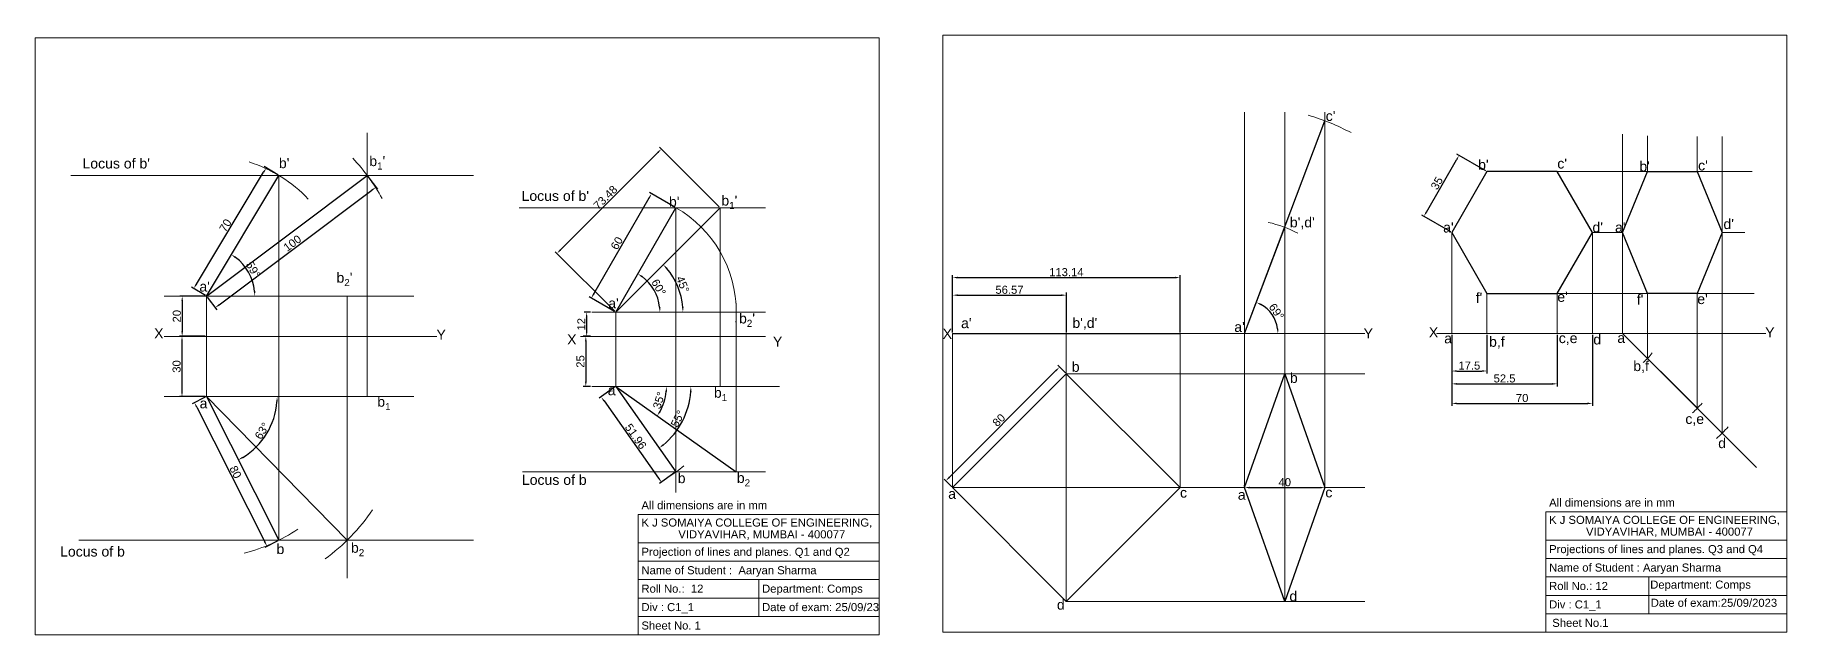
# Model space of a CAD drawing. Header units: millimetres. Extents: x 905 to 1777, y 1162 to 1460.
import ezdxf

# ---------------------------------------------------------------- set-up
doc = ezdxf.new("R2010")
doc.units = ezdxf.units.MM
doc.styles.get("Standard").update_dxf_attribs({"font": 'arial.ttf'})
doc.dimstyles.new('ISO-25', dxfattribs={"dimtxt": 4, "dimasz": 2.5, "dimexe": 1.25, "dimexo": 0.625, "dimtad": 1, "dimtoh": 1, "dimdsep": 46, "dimtxsty": 'Standard', "dimcen": 2.5, "dimclrt": 256, "dimadec": 0, "dimazin": 0, "dimtfac": 1, "dimtmove": 0, "dimatfit": 3, "dimfxl": 1, "dimlwd": -1, "dimlwe": -1, "dimarcsym": 0})

# ---------------------------------------------------------------- blocks, each defined once
blk = doc.blocks.new('*D1')
at = {"color": 0, "transparency": 16777216}
for p, q in [((990.13, 1330.16), (977.45, 1330.16)), ((978.7, 1327.66), (978.7, 1312.66)), ((990.13, 1310.16), (977.45, 1310.16))]:
    blk.add_line(p, q, dxfattribs=at)
for points in [[(978.28, 1327.66), (979.11, 1327.66), (978.7, 1330.16)], [(978.28, 1312.66), (979.11, 1312.66), (978.7, 1310.16)]]:
    blk.add_solid(points, dxfattribs=at)
at = {"layer": 'Defpoints', "color": 0, "transparency": 16777216}
for p in [(990.75, 1330.16), (978.7, 1310.16), (990.75, 1310.16)]:
    blk.add_point(p, dxfattribs=at)
at = {"lineweight": 9, "transparency": 16777216, "insert": (976.03, 1320.16), "char_height": 4, "attachment_point": 5, "rotation": 90}
blk.add_mtext('20', dxfattribs=at)
blk = doc.blocks.new('*D2')
at = {"color": 0, "transparency": 16777216}
for p, q in [((990.13, 1310.16), (977.35, 1310.16)), ((978.6, 1307.66), (978.6, 1282.66)), ((990.13, 1280.16), (977.35, 1280.16))]:
    blk.add_line(p, q, dxfattribs=at)
for points in [[(978.18, 1307.66), (979.02, 1307.66), (978.6, 1310.16)], [(978.18, 1282.66), (979.02, 1282.66), (978.6, 1280.16)]]:
    blk.add_solid(points, dxfattribs=at)
at = {"layer": 'Defpoints', "color": 0, "transparency": 16777216}
for p in [(990.75, 1310.16), (978.6, 1280.16), (990.75, 1280.16)]:
    blk.add_point(p, dxfattribs=at)
at = {"lineweight": 9, "transparency": 16777216, "insert": (975.93, 1295.16), "char_height": 4, "attachment_point": 5, "rotation": 90}
blk.add_mtext('30', dxfattribs=at)
blk = doc.blocks.new('*D3')
at = {"color": 0, "transparency": 16777216}
for p, q in [((990.19, 1279.88), (983.7, 1276.6)), ((985.95, 1274.93), (1019.75, 1207.98)), ((1026.25, 1208.46), (1019.76, 1205.18))]:
    blk.add_line(p, q, dxfattribs=at)
for points in [[(986.32, 1275.12), (985.57, 1274.74), (984.82, 1277.16)], [(1020.12, 1208.17), (1019.38, 1207.79), (1020.87, 1205.75)]]:
    blk.add_solid(points, dxfattribs=at)
at = {"layer": 'Defpoints', "color": 0, "transparency": 16777216}
for p in [(990.75, 1280.16), (1020.87, 1205.75), (1026.81, 1208.74)]:
    blk.add_point(p, dxfattribs=at)
at = {"lineweight": 9, "transparency": 16777216, "insert": (1005.23, 1242.66), "char_height": 4, "attachment_point": 5, "rotation": 296.78821}
blk.add_mtext('80', dxfattribs=at)
blk = doc.blocks.new('*D4')
at = {"color": 0, "transparency": 16777216}
for p, q in [((1026.27, 1390.48), (1019.44, 1394.59)), ((985.74, 1336.08), (1019.22, 1391.8)), ((990.22, 1330.48), (983.38, 1334.59))]:
    blk.add_line(p, q, dxfattribs=at)
for points in [[(1018.87, 1392.01), (1019.58, 1391.58), (1020.51, 1393.94)], [(985.39, 1336.3), (986.1, 1335.87), (984.46, 1333.94)]]:
    blk.add_solid(points, dxfattribs=at)
at = {"layer": 'Defpoints', "color": 0, "transparency": 16777216}
for p in [(1020.51, 1393.94), (1026.81, 1390.16), (990.75, 1330.16)]:
    blk.add_point(p, dxfattribs=at)
at = {"lineweight": 9, "transparency": 16777216, "insert": (1000.2, 1365.32), "char_height": 4, "attachment_point": 5, "rotation": 58.99728}
blk.add_mtext('70', dxfattribs=at)
blk = doc.blocks.new('*D5')
at = {"color": 0, "transparency": 16777216}
for p, q in [((1071.13, 1389.66), (1075.86, 1383.35)), ((997.11, 1325.85), (1073.11, 1382.85)), ((991.13, 1329.66), (995.86, 1323.35))]:
    blk.add_line(p, q, dxfattribs=at)
for points in [[(1072.86, 1383.18), (1073.36, 1382.52), (1075.11, 1384.35)], [(996.86, 1326.18), (997.36, 1325.52), (995.11, 1324.35)]]:
    blk.add_solid(points, dxfattribs=at)
at = {"layer": 'Defpoints', "color": 0, "transparency": 16777216}
for p in [(1070.75, 1390.16), (1075.11, 1384.35), (990.75, 1330.16)]:
    blk.add_point(p, dxfattribs=at)
at = {"lineweight": 9, "transparency": 16777216, "insert": (1033.51, 1356.48), "char_height": 4, "attachment_point": 5, "rotation": 36.8699}
blk.add_mtext('100', dxfattribs=at)
blk = doc.blocks.new('*D6')
at = {"color": 0, "transparency": 16777216}
blk.add_arc((1194.35, 1322.16), 22.02, 6.50709, 53.49291, dxfattribs=at)
for points in [[(1207.22, 1339.51), (1207.68, 1340.21), (1205.36, 1341.23)], [(1216.65, 1324.68), (1215.82, 1324.63), (1216.37, 1322.16)]]:
    blk.add_solid(points, dxfattribs=at)
at = {"layer": 'Defpoints', "color": 0, "transparency": 16777216}
for p in [(1224.35, 1374.12), (1215.05, 1329.69), (1145.06, 1322.16), (1194.35, 1322.16), (1268.96, 1322.16)]:
    blk.add_point(p, dxfattribs=at)
at = {"lineweight": 9, "transparency": 16777216, "insert": (1215.73, 1334.5), "char_height": 4, "attachment_point": 5, "rotation": 300}
blk.add_mtext('60°', dxfattribs=at)
blk = doc.blocks.new('*D7')
at = {"color": 0, "transparency": 16777216}
blk.add_arc((1194.35, 1322.16), 33.46, 4.28249, 40.71751, dxfattribs=at)
for points in [[(1219.4, 1343.7), (1220.01, 1344.26), (1218.01, 1345.81)], [(1228.13, 1324.67), (1227.3, 1324.64), (1227.8, 1322.16)]]:
    blk.add_solid(points, dxfattribs=at)
at = {"layer": 'Defpoints', "color": 0, "transparency": 16777216}
for p in [(1246.31, 1374.12), (1226.66, 1330.82), (1145.06, 1322.16), (1194.35, 1322.16), (1268.96, 1322.16)]:
    blk.add_point(p, dxfattribs=at)
at = {"lineweight": 9, "transparency": 16777216, "insert": (1227.71, 1335.98), "char_height": 4, "attachment_point": 5, "rotation": 292.5}
blk.add_mtext('45°', dxfattribs=at)
blk = doc.blocks.new('*D8')
at = {"color": 0, "transparency": 16777216}
for p, q in [((1245.87, 1374.56), (1216.21, 1404.22)), ((1166.9, 1353.14), (1215.33, 1401.57)), ((1193.91, 1322.6), (1164.25, 1352.26))]:
    blk.add_line(p, q, dxfattribs=at)
for points in [[(1215.03, 1401.86), (1215.62, 1401.27), (1217.09, 1403.34)], [(1166.61, 1353.44), (1167.2, 1352.85), (1165.13, 1351.37)]]:
    blk.add_solid(points, dxfattribs=at)
at = {"layer": 'Defpoints', "color": 0, "transparency": 16777216}
for p in [(1217.09, 1403.34), (1246.31, 1374.12), (1194.35, 1322.16)]:
    blk.add_point(p, dxfattribs=at)
at = {"lineweight": 9, "transparency": 16777216, "insert": (1189.23, 1379.24), "char_height": 4, "attachment_point": 5, "rotation": 45}
blk.add_mtext('73.48', dxfattribs=at)
blk = doc.blocks.new('*D9')
at = {"color": 0, "transparency": 16777216}
blk.add_arc((1194.35, 1285.16), 25.27, 330.40589, 354.32972, dxfattribs=at)
for points in [[(1219.08, 1282.68), (1219.91, 1282.64), (1219.62, 1285.16)], [(1216.68, 1272.45), (1215.97, 1272.9), (1214.98, 1270.57)]]:
    blk.add_solid(points, dxfattribs=at)
at = {"layer": 'Defpoints', "color": 0, "transparency": 16777216}
for p in [(1147.16, 1285.16), (1194.35, 1285.16), (1275.88, 1285.16), (1217.52, 1275.08), (1254.35, 1242.73)]:
    blk.add_point(p, dxfattribs=at)
at = {"lineweight": 9, "transparency": 16777216, "insert": (1215.89, 1278.31), "char_height": 4, "attachment_point": 5, "rotation": 72.36781}
blk.add_mtext('35°', dxfattribs=at)
blk = doc.blocks.new('*D10')
at = {"color": 0, "transparency": 16777216}
blk.add_arc((1194.35, 1285.16), 37.42, 309.09336, 356.17103, dxfattribs=at)
for points in [[(1231.27, 1282.67), (1232.1, 1282.64), (1231.77, 1285.16)], [(1218.2, 1255.79), (1217.69, 1256.45), (1215.95, 1254.61)]]:
    blk.add_solid(points, dxfattribs=at)
at = {"layer": 'Defpoints', "color": 0, "transparency": 16777216}
for p in [(1147.16, 1285.16), (1194.35, 1285.16), (1275.88, 1285.16), (1224.43, 1262.91), (1224.35, 1242.73)]:
    blk.add_point(p, dxfattribs=at)
at = {"lineweight": 9, "transparency": 16777216, "insert": (1225.22, 1269.18), "char_height": 4, "attachment_point": 5, "rotation": 62.63219}
blk.add_mtext('55°', dxfattribs=at)
blk = doc.blocks.new('*D13')
at = {"color": 0, "transparency": 16777216}
for p, q in [((1183.47, 1331.33), (1210.97, 1378.96)), ((1223.81, 1374.43), (1211.14, 1381.75)), ((1193.81, 1322.47), (1181.14, 1329.79))]:
    blk.add_line(p, q, dxfattribs=at)
for points in [[(1210.61, 1379.17), (1211.33, 1378.75), (1212.22, 1381.12)], [(1183.11, 1331.53), (1183.83, 1331.12), (1182.22, 1329.16)]]:
    blk.add_solid(points, dxfattribs=at)
at = {"layer": 'Defpoints', "color": 0, "transparency": 16777216}
for p in [(1212.22, 1381.12), (1224.35, 1374.12), (1194.35, 1322.16)]:
    blk.add_point(p, dxfattribs=at)
at = {"lineweight": 9, "transparency": 16777216, "insert": (1194.91, 1356.48), "char_height": 4, "attachment_point": 5, "rotation": 60}
blk.add_mtext('60', dxfattribs=at)
blk = doc.blocks.new('*D14')
at = {"color": 0, "transparency": 16777216}
for p, q in [((1193.84, 1284.8), (1186.12, 1279.34)), ((1188.58, 1278.02), (1215.69, 1239.67)), ((1223.84, 1242.37), (1216.12, 1236.91))]:
    blk.add_line(p, q, dxfattribs=at)
for points in [[(1188.92, 1278.26), (1188.24, 1277.78), (1187.14, 1280.06)], [(1216.03, 1239.91), (1215.35, 1239.43), (1217.14, 1237.63)]]:
    blk.add_solid(points, dxfattribs=at)
at = {"layer": 'Defpoints', "color": 0, "transparency": 16777216}
for p in [(1194.35, 1285.16), (1217.14, 1237.63), (1224.35, 1242.73)]:
    blk.add_point(p, dxfattribs=at)
at = {"lineweight": 9, "transparency": 16777216, "insert": (1204.31, 1260.38), "char_height": 4, "attachment_point": 5, "rotation": 305.26439}
blk.add_mtext('51.96', dxfattribs=at)
blk = doc.blocks.new('*D16')
at = {"color": 0, "transparency": 16777216}
blk.add_arc((990.75, 1280.16), 35.19, 300.85957, 355.92864, dxfattribs=at)
for points in [[(1025.44, 1277.67), (1026.27, 1277.64), (1025.94, 1280.16)], [(1009, 1249.58), (1008.6, 1250.31), (1006.61, 1248.74)]]:
    blk.add_solid(points, dxfattribs=at)
at = {"layer": 'Defpoints', "color": 0, "transparency": 16777216}
for p in [(990.75, 1280.16), (990.75, 1280.16), (1070.75, 1280.16), (1016.85, 1256.55), (1026.81, 1208.74)]:
    blk.add_point(p, dxfattribs=at)
at = {"lineweight": 9, "transparency": 16777216, "insert": (1018.45, 1263.11), "char_height": 4, "attachment_point": 5, "rotation": 58.39411}
blk.add_mtext('63°', dxfattribs=at)
blk = doc.blocks.new('*D17')
at = {"color": 0, "transparency": 16777216}
blk.add_arc((1507.19, 1311.49), 16.64, 8.61537, 60.68038, dxfattribs=at)
for points in [[(1515.16, 1325.62), (1515.51, 1326.37), (1513.07, 1327.05)], [(1524.06, 1314.01), (1523.23, 1313.95), (1523.83, 1311.49)]]:
    blk.add_solid(points, dxfattribs=at)
at = {"layer": 'Defpoints', "color": 0, "transparency": 16777216}
for p in [(1547.19, 1417.32), (1522.5, 1318.02), (1361.97, 1311.49), (1507.19, 1311.49), (1567.03, 1311.49)]:
    blk.add_point(p, dxfattribs=at)
at = {"lineweight": 9, "transparency": 16777216, "insert": (1523.07, 1322.46), "char_height": 4, "attachment_point": 5, "rotation": 304.64787}
blk.add_mtext('69°', dxfattribs=at)
blk = doc.blocks.new('*D18')
at = {"color": 0, "transparency": 16777216}
for p, q in [((1361.97, 1312.11), (1361.97, 1340.63)), ((1364.47, 1339.38), (1472.6, 1339.38)), ((1475.1, 1312.11), (1475.1, 1340.63))]:
    blk.add_line(p, q, dxfattribs=at)
for points in [[(1364.47, 1339.8), (1364.47, 1338.96), (1361.97, 1339.38)], [(1472.6, 1339.8), (1472.6, 1338.96), (1475.1, 1339.38)]]:
    blk.add_solid(points, dxfattribs=at)
at = {"layer": 'Defpoints', "color": 0, "transparency": 16777216}
for p in [(1475.1, 1339.38), (1361.97, 1311.49), (1475.1, 1311.49)]:
    blk.add_point(p, dxfattribs=at)
at = {"lineweight": 9, "transparency": 16777216, "insert": (1418.54, 1342.05), "char_height": 4, "attachment_point": 5}
blk.add_mtext('113.14', dxfattribs=at)
blk = doc.blocks.new('*D19')
at = {"color": 0, "transparency": 16777216}
for p, q in [((1360.34, 1240.08), (1413.38, 1293.11)), ((1418.09, 1291.93), (1414.26, 1295.76)), ((1361.53, 1235.36), (1357.69, 1239.19))]:
    blk.add_line(p, q, dxfattribs=at)
for points in [[(1413.08, 1293.4), (1413.67, 1292.81), (1415.15, 1294.88)], [(1360.05, 1240.37), (1360.64, 1239.78), (1358.58, 1238.31)]]:
    blk.add_solid(points, dxfattribs=at)
at = {"layer": 'Defpoints', "color": 0, "transparency": 16777216}
for p in [(1415.15, 1294.88), (1418.54, 1291.49), (1361.97, 1234.92)]:
    blk.add_point(p, dxfattribs=at)
at = {"lineweight": 9, "transparency": 16777216, "insert": (1384.98, 1268.48), "char_height": 4, "attachment_point": 5, "rotation": 45}
blk.add_mtext('80', dxfattribs=at)
blk = doc.blocks.new('*D20')
at = {"color": 0, "transparency": 16777216}
for p, q in [((1361.97, 1312.11), (1361.97, 1331.88)), ((1364.47, 1330.63), (1416.04, 1330.63)), ((1418.54, 1312.11), (1418.54, 1331.88))]:
    blk.add_line(p, q, dxfattribs=at)
for points in [[(1364.47, 1331.04), (1364.47, 1330.21), (1361.97, 1330.63)], [(1416.04, 1331.04), (1416.04, 1330.21), (1418.54, 1330.63)]]:
    blk.add_solid(points, dxfattribs=at)
at = {"layer": 'Defpoints', "color": 0, "transparency": 16777216}
for p in [(1418.54, 1330.63), (1361.97, 1311.49), (1418.54, 1311.49)]:
    blk.add_point(p, dxfattribs=at)
at = {"lineweight": 9, "transparency": 16777216, "insert": (1390.25, 1333.29), "char_height": 4, "attachment_point": 5}
blk.add_mtext('56.57', dxfattribs=at)
blk = doc.blocks.new('*D21')
at = {"color": 0, "transparency": 16777216}
for p, q in [((1507.19, 1235.54), (1507.19, 1236.18)), ((1509.69, 1234.93), (1544.69, 1234.93)), ((1547.19, 1235.54), (1547.19, 1236.18))]:
    blk.add_line(p, q, dxfattribs=at)
for points in [[(1509.69, 1235.35), (1509.69, 1234.52), (1507.19, 1234.93)], [(1544.69, 1235.35), (1544.69, 1234.52), (1547.19, 1234.93)]]:
    blk.add_solid(points, dxfattribs=at)
at = {"layer": 'Defpoints', "color": 0, "transparency": 16777216}
for p in [(1507.19, 1234.92), (1547.19, 1234.93), (1547.19, 1234.92)]:
    blk.add_point(p, dxfattribs=at)
at = {"lineweight": 9, "transparency": 16777216, "insert": (1527.19, 1237.6), "char_height": 4, "attachment_point": 5}
blk.add_mtext('40', dxfattribs=at)
blk = doc.blocks.new('*D22')
at = {"color": 0, "transparency": 16777216}
for p, q in [((1610.28, 1310.86), (1610.28, 1291.66)), ((1627.78, 1310.86), (1627.78, 1291.66)), ((1612.78, 1292.91), (1625.28, 1292.91))]:
    blk.add_line(p, q, dxfattribs=at)
for points in [[(1612.78, 1293.33), (1612.78, 1292.49), (1610.28, 1292.91)], [(1625.28, 1293.33), (1625.28, 1292.49), (1627.78, 1292.91)]]:
    blk.add_solid(points, dxfattribs=at)
at = {"layer": 'Defpoints', "color": 0, "transparency": 16777216}
for p in [(1610.28, 1311.49), (1627.78, 1311.49), (1627.78, 1292.91)]:
    blk.add_point(p, dxfattribs=at)
at = {"lineweight": 9, "transparency": 16777216, "insert": (1619.03, 1295.58), "char_height": 4, "attachment_point": 5}
blk.add_mtext('17.5', dxfattribs=at)
blk = doc.blocks.new('*D23')
at = {"color": 0, "transparency": 16777216}
for p, q in [((1610.28, 1310.86), (1610.28, 1285.28)), ((1662.78, 1310.86), (1662.78, 1285.28)), ((1612.78, 1286.53), (1660.28, 1286.53))]:
    blk.add_line(p, q, dxfattribs=at)
for points in [[(1612.78, 1286.94), (1612.78, 1286.11), (1610.28, 1286.53)], [(1660.28, 1286.94), (1660.28, 1286.11), (1662.78, 1286.53)]]:
    blk.add_solid(points, dxfattribs=at)
at = {"layer": 'Defpoints', "color": 0, "transparency": 16777216}
for p in [(1610.28, 1311.49), (1662.78, 1311.49), (1662.78, 1286.53)]:
    blk.add_point(p, dxfattribs=at)
at = {"lineweight": 9, "transparency": 16777216, "insert": (1636.53, 1289.2), "char_height": 4, "attachment_point": 5}
blk.add_mtext('52.5', dxfattribs=at)
blk = doc.blocks.new('*D24')
at = {"color": 0, "transparency": 16777216}
for p, q in [((1610.28, 1310.86), (1610.28, 1275.55)), ((1680.28, 1310.86), (1680.28, 1275.55)), ((1612.78, 1276.8), (1677.78, 1276.8))]:
    blk.add_line(p, q, dxfattribs=at)
for points in [[(1612.78, 1277.22), (1612.78, 1276.39), (1610.28, 1276.8)], [(1677.78, 1277.22), (1677.78, 1276.39), (1680.28, 1276.8)]]:
    blk.add_solid(points, dxfattribs=at)
at = {"layer": 'Defpoints', "color": 0, "transparency": 16777216}
for p in [(1610.28, 1311.49), (1680.28, 1311.49), (1680.28, 1276.8)]:
    blk.add_point(p, dxfattribs=at)
at = {"lineweight": 9, "transparency": 16777216, "insert": (1645.28, 1279.47), "char_height": 4, "attachment_point": 5}
blk.add_mtext('70', dxfattribs=at)
blk = doc.blocks.new('*D25')
at = {"color": 0, "transparency": 16777216}
for p, q in [((1597.66, 1371.97), (1612.66, 1397.95)), ((1627.24, 1392.42), (1612.82, 1400.74)), ((1609.74, 1362.11), (1595.32, 1370.43))]:
    blk.add_line(p, q, dxfattribs=at)
for points in [[(1612.3, 1398.16), (1613.02, 1397.75), (1613.91, 1400.12)], [(1597.3, 1372.18), (1598.02, 1371.76), (1596.41, 1369.81)]]:
    blk.add_solid(points, dxfattribs=at)
at = {"layer": 'Defpoints', "color": 0, "transparency": 16777216}
for p in [(1613.91, 1400.12), (1627.78, 1392.11), (1610.28, 1361.8)]:
    blk.add_point(p, dxfattribs=at)
at = {"lineweight": 9, "transparency": 16777216, "insert": (1602.85, 1386.3), "char_height": 4, "attachment_point": 5, "rotation": 60}
blk.add_mtext('35', dxfattribs=at)
blk = doc.blocks.new('*D26')
at = {"color": 0, "transparency": 16777216}
blk.add_arc((990.75, 1330.16), 24.08, 5.95095, 53.04633, dxfattribs=at)
for points in [[(1005, 1349.06), (1005.46, 1349.75), (1003.16, 1350.8)], [(1015.12, 1332.68), (1014.29, 1332.63), (1014.83, 1330.16)]]:
    blk.add_solid(points, dxfattribs=at)
at = {"layer": 'Defpoints', "color": 0, "transparency": 16777216}
for p in [(1026.81, 1390.16), (1013.43, 1338.26), (990.75, 1330.16), (990.75, 1330.16), (1060.75, 1330.16)]:
    blk.add_point(p, dxfattribs=at)
at = {"lineweight": 9, "transparency": 16777216, "insert": (1014.03, 1343.33), "char_height": 4, "attachment_point": 5, "rotation": 299.49864}
blk.add_mtext('59°', dxfattribs=at)
blk = doc.blocks.new('*D30')
at = {"color": 0, "transparency": 16777216}
for p, q in [((1181.88, 1322.16), (1178.65, 1322.16)), ((1179.9, 1319.66), (1179.9, 1312.66)), ((1181.88, 1310.16), (1178.65, 1310.16))]:
    blk.add_line(p, q, dxfattribs=at)
for points in [[(1179.49, 1319.66), (1180.32, 1319.66), (1179.9, 1322.16)], [(1179.49, 1312.66), (1180.32, 1312.66), (1179.9, 1310.16)]]:
    blk.add_solid(points, dxfattribs=at)
at = {"layer": 'Defpoints', "color": 0, "transparency": 16777216}
for p in [(1182.51, 1322.16), (1179.9, 1310.16), (1182.51, 1310.16)]:
    blk.add_point(p, dxfattribs=at)
at = {"transparency": 16777216, "insert": (1177.27, 1316.16), "char_height": 4, "attachment_point": 5, "rotation": 90}
blk.add_mtext('12', dxfattribs=at)
blk = doc.blocks.new('*D31')
at = {"color": 0, "transparency": 16777216}
for p, q in [((1181.88, 1310.16), (1178.24, 1310.16)), ((1179.49, 1307.66), (1179.49, 1287.66)), ((1181.88, 1285.16), (1178.24, 1285.16))]:
    blk.add_line(p, q, dxfattribs=at)
for points in [[(1179.07, 1307.66), (1179.91, 1307.66), (1179.49, 1310.16)], [(1179.07, 1287.66), (1179.91, 1287.66), (1179.49, 1285.16)]]:
    blk.add_solid(points, dxfattribs=at)
at = {"layer": 'Defpoints', "color": 0, "transparency": 16777216}
for p in [(1182.51, 1310.16), (1179.49, 1285.16), (1182.51, 1285.16)]:
    blk.add_point(p, dxfattribs=at)
at = {"transparency": 16777216, "insert": (1176.82, 1297.66), "char_height": 4, "attachment_point": 5, "rotation": 90}
blk.add_mtext('25', dxfattribs=at)

msp = doc.modelspace()

# ---------------------------------------------------------------- linework, layer by layer
at = {"lineweight": 9}
for p, q in [((905.494, 1458.657), (1325.494, 1458.657)), ((905.494, 1161.657), (905.494, 1458.657)), ((1325.494, 1458.657), (1325.494, 1161.657)), ((1357.031, 1459.987), (1777.031, 1459.987)), ((1357.031, 1162.987), (1357.031, 1459.987)), ((1357.031, 1459.987), (1357.031, 1311.487)), ((1357.031, 1459.987), (1567.031, 1459.987)), ((1777.031, 1459.987), (1777.031, 1162.987)), ((1507.189, 1234.919), (1507.189, 1421.696)), ((1527.189, 1291.487), (1527.189, 1421.696)), ((1547.189, 1234.919), (1547.189, 1421.696)), ((1507.189, 1311.487), (1547.189, 1417.32)), ((1070.753, 1280.157), (1070.753, 1411.394)), ((1695.281, 1311.487), (1695.281, 1410.665)), ((1707.655, 1392.109), (1707.655, 1409.829)), ((1732.404, 1392.109), (1732.404, 1409.525)), ((1744.778, 1261.99), (1744.778, 1409.492)), ((1123.612, 1390.157), (923.255, 1390.157)), ((1026.808, 1390.157), (1026.808, 1208.743)), ((1070.753, 1390.157), (1123.612, 1390.157)), ((1662.781, 1392.109), (1759.717, 1392.109)), ((1695.281, 1361.798), (1707.655, 1392.109)), ((1707.655, 1392.109), (1732.404, 1392.109)), ((1732.404, 1392.109), (1744.778, 1361.798)), ((1268.955, 1374.119), (1146.274, 1374.119)), ((1224.349, 1374.119), (1268.955, 1374.119)), ((1224.349, 1374.119), (1224.349, 1232.429)), ((1246.311, 1374.119), (1246.311, 1285.157)), ((1610.281, 1361.798), (1610.281, 1311.487)), ((1680.281, 1361.798), (1680.281, 1311.487)), ((1680.281, 1361.798), (1695.281, 1361.798)), ((1707.655, 1331.487), (1695.281, 1361.798)), ((1744.778, 1361.798), (1732.404, 1331.487)), ((1744.778, 1361.798), (1756.116, 1361.798)), ((990.753, 1330.157), (969.737, 1330.157)), ((969.737, 1330.157), (1093.889, 1330.157)), ((990.753, 1310.157), (990.753, 1330.157)), ((990.753, 1330.157), (990.753, 1310.157)), ((990.753, 1330.157), (1060.753, 1330.157)), ((1060.753, 1330.157), (1060.753, 1189.95)), ((1627.781, 1331.487), (1627.781, 1311.487)), ((1662.781, 1331.487), (1662.781, 1311.487)), ((1662.781, 1331.487), (1760.747, 1331.487)), ((1707.655, 1299.113), (1707.655, 1331.487)), ((1732.404, 1331.487), (1707.655, 1331.487)), ((1732.404, 1274.364), (1732.404, 1331.487)), ((1194.349, 1322.157), (1182.505, 1322.157)), ((1182.505, 1322.157), (1268.955, 1322.157)), ((1194.349, 1310.157), (1194.349, 1322.157)), ((1254.349, 1322.157), (1254.349, 1242.731)), ((969.737, 1310.157), (1105.295, 1310.157)), ((1058.976, 1310.157), (969.737, 1310.157)), ((969.737, 1310.157), (990.753, 1310.157)), ((990.753, 1310.157), (990.753, 1280.157)), ((1176.906, 1310.157), (1268.955, 1310.157)), ((1194.349, 1310.157), (1194.349, 1285.157)), ((1361.967, 1311.487), (1567.031, 1311.487)), ((1567.031, 1311.487), (1361.967, 1311.487)), ((1361.967, 1311.487), (1462.031, 1311.487)), ((1361.967, 1234.919), (1361.967, 1311.487)), ((1361.967, 1311.487), (1418.536, 1311.487)), ((1361.967, 1311.487), (1418.536, 1311.487)), ((1462.031, 1311.487), (1409.531, 1311.487)), ((1418.536, 1311.487), (1418.536, 1291.487)), ((1418.536, 1311.487), (1418.536, 1291.487)), ((1418.536, 1311.487), (1475.104, 1311.487)), ((1475.104, 1234.919), (1475.104, 1311.487)), ((1602.931, 1311.739), (1602.931, 1311.487)), ((1602.931, 1311.487), (1766.485, 1311.487)), ((1610.281, 1311.487), (1627.781, 1311.487)), ((1610.281, 1311.487), (1662.781, 1311.487)), ((1610.281, 1311.487), (1680.281, 1311.487)), ((1631.664, 1311.487), (1631.664, 1311.487)), ((1680.281, 1311.487), (1695.281, 1311.487)), ((1695.281, 1311.487), (1761.868, 1244.9)), ((1695.281, 1311.487), (1707.655, 1299.113)), ((1695.281, 1311.487), (1732.493, 1274.453)), ((1418.536, 1291.487), (1567.031, 1291.487)), ((1418.536, 1291.487), (1418.536, 1178.35)), ((1507.189, 1234.919), (1527.189, 1291.487)), ((1527.189, 1291.487), (1547.189, 1234.919)), ((1527.189, 1291.487), (1527.189, 1178.35)), ((1194.349, 1285.157), (1182.505, 1285.157)), ((1182.505, 1285.157), (1275.877, 1285.157)), ((1093.889, 1280.157), (969.737, 1280.157)), ((990.753, 1280.157), (1093.889, 1280.157)), ((990.753, 1280.157), (1070.753, 1280.157)), ((1268.955, 1242.731), (1147.943, 1242.731)), ((1224.349, 1242.731), (1268.955, 1242.731)), ((1361.967, 1234.919), (1475.104, 1234.919)), ((1466.099, 1234.92), (1466.1, 1234.919)), ((1475.104, 1234.919), (1507.189, 1234.919)), ((1507.189, 1234.919), (1527.189, 1178.35)), ((1527.189, 1178.35), (1547.189, 1234.919)), ((1547.189, 1234.919), (1567.031, 1234.919)), ((1205.494, 1221.48), (1325.494, 1221.48)), ((1205.494, 1161.657), (1205.494, 1221.48)), ((1657.031, 1222.81), (1777.031, 1222.81)), ((1657.031, 1162.987), (1657.031, 1222.81)), ((1325.494, 1216.657), (1325.494, 1161.657)), ((1777.031, 1217.987), (1777.031, 1162.987)), ((1123.612, 1208.743), (927.362, 1208.743)), ((1205.494, 1207.49), (1325.494, 1207.49)), ((1657.031, 1208.82), (1777.031, 1208.82)), ((1205.494, 1198.324), (1325.494, 1198.324)), ((1657.031, 1199.654), (1777.031, 1199.654)), ((1205.494, 1189.157), (1325.494, 1189.157)), ((1265.494, 1189.157), (1265.494, 1170.824)), ((1657.031, 1190.487), (1777.031, 1190.487)), ((1708.282, 1190.487), (1708.282, 1172.154)), ((1205.494, 1179.99), (1325.494, 1179.99)), ((1418.536, 1178.35), (1567.031, 1178.35)), ((1657.031, 1181.32), (1777.031, 1181.32)), ((1205.494, 1170.824), (1325.494, 1170.824)), ((1657.031, 1172.154), (1777.031, 1172.154)), ((1325.494, 1161.657), (905.494, 1161.657)), ((1325.494, 1161.657), (1205.494, 1161.657)), ((1777.031, 1162.987), (1357.031, 1162.987)), ((1777.031, 1162.987), (1657.031, 1162.987))]:
    msp.add_line(p, q, dxfattribs=at)
at = {"lineweight": 30}
for p, q in [((1507.189, 1311.487), (1547.189, 1417.32)), ((1695.281, 1361.798), (1707.655, 1392.109)), ((1707.655, 1392.109), (1732.404, 1392.109)), ((1732.404, 1392.109), (1744.778, 1361.798)), ((1194.349, 1322.157), (1224.349, 1374.119)), ((1194.349, 1322.157), (1246.311, 1374.119)), ((1507.189, 1311.487), (1527.189, 1364.404)), ((1707.655, 1331.487), (1695.281, 1361.798)), ((1744.778, 1361.798), (1732.404, 1331.487)), ((1732.404, 1331.487), (1707.655, 1331.487)), ((1361.967, 1311.487), (1475.104, 1311.487)), ((1695.281, 1311.487), (1744.778, 1261.99)), ((1361.967, 1234.919), (1418.536, 1291.487)), ((1418.536, 1291.487), (1475.104, 1234.919)), ((1507.189, 1234.919), (1527.189, 1291.487)), ((1527.189, 1291.487), (1547.189, 1234.919)), ((1194.349, 1285.157), (1224.349, 1242.731)), ((1194.349, 1285.157), (1254.349, 1242.731)), ((990.753, 1280.157), (1060.753, 1208.743)), ((990.753, 1280.157), (1026.808, 1208.743)), ((1418.536, 1178.35), (1361.967, 1234.919)), ((1475.104, 1234.919), (1418.536, 1178.35)), ((1527.189, 1178.35), (1507.189, 1234.919)), ((1547.189, 1234.919), (1527.189, 1178.35))]:
    msp.add_line(p, q, dxfattribs=at)
at = {"linetype": 'Continuous', "lineweight": 30}
for q in [(1070.753, 1390.157), (1026.808, 1390.157)]:
    msp.add_line((990.753, 1330.157), q, dxfattribs=at)
at = {"lineweight": 9}
for points in [[(905.494, 1458.657), (1325.494, 1458.657), (1325.494, 1161.657), (905.494, 1161.657)], [(1418.536, 1291.487), (1361.967, 1234.919), (1418.536, 1178.35), (1475.104, 1234.919)]]:
    msp.add_lwpolyline(points, close=True, dxfattribs=at)
at = {"lineweight": 30}
msp.add_lwpolyline([(1627.781, 1331.487), (1662.781, 1331.487), (1680.281, 1361.798), (1662.781, 1392.109), (1627.781, 1392.109), (1610.281, 1361.798)], close=True, dxfattribs=at)
at = {"lineweight": 9}
for centre, radius, start, end in [((1507.189, 1311.487), 113.14, 62.07002, 73.714607), ((990.753, 1330.157), 70, 43.594534, 72.365954), ((990.753, 1330.157), 100, 29.06338, 43.274218), ((1194.349, 1322.157), 60, 0, 60), ((1507.189, 1311.487), 56.57, 62.065558, 77.928319), ((1194.349, 1322.157), 60, 355.223969, 4.776031), ((1695.281, 1311.487), 17.5, 305.401503, 327.107192), ((1695.281, 1311.487), 52.5, 311.373145, 318.901625), ((1695.281, 1311.487), 70, 311.765779, 318.555094), ((1194.349, 1285.157), 51.962, 299.748971, 310.779808), ((990.753, 1280.157), 100, 306.200478, 325.781263), ((990.753, 1280.157), 80, 283.60672, 304.633223)]:
    msp.add_arc(centre, radius, start, end, dxfattribs=at)

# ---------------------------------------------------------------- texts
for s, p in [('All dimensions are in mm', (1658.709, 1225.493)), ('All dimensions are in mm', (1207.172, 1224.163)), ('K J SOMAIYA COLLEGE OF ENGINEERING, ', (1658.709, 1216.885)), ('K J SOMAIYA COLLEGE OF ENGINEERING, ', (1207.172, 1215.555)), ('VIDYAVIHAR, MUMBAI - 400077', (1225.508, 1209.703)), ('VIDYAVIHAR, MUMBAI - 400077', (1677.045, 1211.033)), ('Projection of lines and planes. Q1 and Q2', (1207.172, 1201.006)), ('Projections of lines and planes. Q3 and Q4', (1658.709, 1202.336)), ('Name of Student :  Aaryan Sharma', (1207.172, 1191.84)), ('Name of Student : Aaryan Sharma ', (1658.709, 1193.17)), ('Roll No.:  12', (1207.172, 1182.673)), ('Department: Comps', (1267.172, 1182.673)), ('Roll No.: 12 ', (1658.709, 1184.003)), ('Department: Comps', (1709.003, 1184.686)), ('Div : C1_1  ', (1207.172, 1173.506)), ('Date of exam: 25/09/23', (1267.172, 1173.506)), ('Div : C1_1 ', (1658.709, 1174.836)), ('Date of exam:25/09/2023', (1709.277, 1175.656)), ('Sheet No. 1', (1207.172, 1164.34)), (' Sheet No.1', (1658.709, 1165.67))]:
    msp.add_text(s, height=4.00791, dxfattribs=at).set_placement(p)
at = {"lineweight": 9, "char_height": 5, "attachment_point": 1}
for s, width, heights, insert in [("\\A1;c'", 17.22317, [0], (1547.586, 1422.251)), ("Locus of b'", 295.01666, [0], (929.088, 1398.633)), ("b'", 48.5786, [0], (1026.808, 1398.796)), ("\\A1;b{\\H0.7x;\\S^ 1;}'", 20.83311, [0], (1071.786, 1399.819)), ("b'", 20.17021, [0], (1623.408, 1397.983)), ("c'", 20.17021, [0], (1662.781, 1398.595)), ("b'", 20.17021, [0], (1703.605, 1397.191)), ("c'", 20.17021, [0], (1732.829, 1397.646)), ("Locus of b'", 295.01666, [0], (1147.521, 1382.496)), ("b'", 14.94188, [0], (1220.861, 1379.574)), ("\\A1;b{\\H0.7x;\\S^ 1;}'", 109.45799, [0], (1246.923, 1380.186)), ("b',d'", 14.94188, [0], (1529.749, 1369.353)), ("d'", 20.17021, [0], (1745.445, 1368.512)), ("a'", 20.17021, [0], (1606.009, 1366.791)), ("d'", 20.17021, [0], (1680.281, 1366.88)), ("a'", 20.17021, [0], (1691.51, 1366.88)), ("a'", 39.45202, [0], (987.255, 1337.422)), ("\\A1;b{\\H0.7x;\\S^ 2;}'", 12.16763, [0], (1055.45, 1341.844)), ("a'", 29.13274, [0], (1190.651, 1329.114)), ("f'", 20.17021, [0], (1622.189, 1331.815)), ("e'", 20.17021, [0], (1662.781, 1332.315)), ("f'", 20.17021, [0], (1702.308, 1330.989)), ("e'", 20.17021, [0], (1732.404, 1331.208)), ("\\A1;b{\\H0.7x;\\S^ 2;}'", 7.86501, [0], (1255.717, 1321.578)), ("a'", 29.13274, [0], (1366.18, 1319.234)), ("b',d'", 14.94188, [0], (1421.552, 1319.346)), ("a'", 29.13274, [0], (1502.085, 1317.327)), ('X', 14.386, [0], (964.747, 1314.116)), ('Y', 15.49261, [0], (1105.209, 1313.474)), ('\\pxt2,3;X', 32.20541, [0], (1170.208, 1311.121)), ('Y', 7.25192, [0], (1272.576, 1310.004)), ('X', 32.20541, [0], (1357.031, 1313.906)), ('Y', 37.72427, [0], (1566.425, 1314.091)), ('X', 20.17021, [0], (1598.885, 1314.636)), ('a', 20.17021, [0], (1606.516, 1311.668)), ('b,f', 20.17021, [0], (1628.836, 1309.976)), ('c,e', 20.17021, [0], (1663.518, 1311.79)), ('d', 20.17021, [0], (1680.696, 1311.113)), ('a', 20.17021, [0], (1692.643, 1311.863)), ('Y', 20.17021, [0], (1766.196, 1314.601)), ('b', 11.0855, [0], (1421.242, 1297.515)), ('b', 11.0855, [0], (1529.774, 1292.01)), ('b,f', 20.17021, [0], (1700.585, 1297.881)), ('a', 29.13274, [0], (1190.403, 1285.877)), ('\\A1;b{\\H0.7x;\\S^ 1;}', 30.9885, [0], (1243.222, 1284.628)), ('a', 13.66213, [0], (987.385, 1279.355)), ('\\A1;b{\\H0.7x;\\S^ 1;}', 15.96447, [2.5], (1075.751, 1280.157)), ('c,e', 20.17021, [0], (1726.494, 1271.58)), ('d', 20.17021, [0], (1742.831, 1259.546)), ('Locus of b', 295.01666, [0], (1147.694, 1241.29)), ('b', 11.0855, [0], (1225.208, 1242.151)), ('\\A1;b{\\H0.7x;\\S^ 2;}', 11.41063, [0], (1254.624, 1242.267)), ('a', 29.13274, [0], (1359.766, 1234.342)), ('c', 16.4403, [0], (1475.104, 1234.919)), ('a', 29.13274, [0], (1503.841, 1233.89)), ('c', 16.4403, [0], (1547.396, 1235.061)), ('Locus of b', 295.01666, [0], (917.954, 1205.643)), ('b', 36.71802, [0], (1025.623, 1206.893)), ('\\A1;b{\\H0.7x;\\S^ 2;}', 35.12157, [0], (1062.66, 1207.531)), ('d', 16.97336, [0], (1413.846, 1179.22)), ('d', 16.97336, [0], (1529.512, 1183.432))]:
    msp.add_mtext_dynamic_manual_height_columns(s, width=width, gutter_width=12.5, heights=heights, dxfattribs=dict(at, insert=insert))

# ---------------------------------------------------------------- dimensions: what is measured, and where the dimension line sits
at = {"lineweight": 9}
for base, line1, line2, picture, middle in [((1522.496, 1318.016), ((1361.967, 1311.487), (1567.031, 1311.487)), ((1507.189, 1311.487), (1547.189, 1417.32)), '*D17', (1523.073, 1322.465)), ((1013.429, 1338.261), ((990.753, 1330.157), (1060.753, 1330.157)), ((990.753, 1330.157), (1026.808, 1390.157)), '*D26', (1014.034, 1343.328)), ((1215.046, 1329.69), ((1194.349, 1322.157), (1224.349, 1374.119)), ((1145.063, 1322.157), (1268.955, 1322.157)), '*D6', (1215.733, 1334.503)), ((1226.665, 1330.816), ((1194.349, 1322.157), (1246.311, 1374.119)), ((1145.063, 1322.157), (1268.955, 1322.157)), '*D7', (1227.715, 1335.978)), ((1217.523, 1275.076), ((1147.16, 1285.157), (1275.877, 1285.157)), ((1194.349, 1285.157), (1254.349, 1242.731)), '*D9', (1215.891, 1278.31)), ((1224.431, 1262.906), ((1147.16, 1285.157), (1275.877, 1285.157)), ((1194.349, 1285.157), (1224.349, 1242.731)), '*D10', (1225.216, 1269.179)), ((1016.846, 1256.546), ((990.753, 1280.157), (1026.808, 1208.743)), ((990.753, 1280.157), (1070.753, 1280.157)), '*D16', (1018.45, 1263.114))]:
    dim = msp.add_angular_dim_2l(base=base, line1=line1, line2=line2, dimstyle='ISO-25', dxfattribs=at)
    dim.commit()
    dim.dimension.update_dxf_attribs({"geometry": picture, "text_midpoint": middle})
for p1, p2, distance, picture, middle in [((1194.3494, 1322.1571), (1246.311, 1374.1186), 41.3183, '*D8', (1189.2267, 1379.2413)), ((990.753, 1330.157), (1026.808, 1390.157), 7.347, '*D4', (1000.197, 1365.315)), ((1610.281, 1361.798), (1627.781, 1392.109), 16.02, '*D25', (1602.845, 1386.298)), ((990.753, 1330.157), (1070.753, 1390.157), -7.258, '*D5', (1033.507, 1356.485)), ((1194.349, 1322.157), (1224.349, 1374.119), 14.007, '*D13', (1194.909, 1356.475)), ((1361.967, 1234.919), (1418.536, 1291.487), 4.795, '*D19', (1384.975, 1268.479)), ((1194.349, 1285.157), (1224.349, 1242.731), -8.833, '*D14', (1204.315, 1260.384)), ((990.753, 1280.157), (1026.808, 1208.743), -6.647, '*D3', (1005.228, 1242.656))]:
    dim = msp.add_aligned_dim(p1=p1, p2=p2, distance=distance, dimstyle='ISO-25', dxfattribs=at)
    dim.commit()
    dim.dimension.update_dxf_attribs({"geometry": picture, "text_midpoint": middle})
for base, p1, p2, picture, middle in [((1475.104, 1339.379), (1361.967, 1311.487), (1475.104, 1311.487), '*D18', (1418.536, 1342.048)), ((1418.536, 1330.626), (1361.967, 1311.487), (1418.536, 1311.487), '*D20', (1390.251, 1333.293)), ((1627.781, 1292.91), (1610.281, 1311.487), (1627.781, 1311.487), '*D22', (1619.031, 1295.578)), ((1662.781, 1286.528), (1610.281, 1311.487), (1662.781, 1311.487), '*D23', (1636.531, 1289.195)), ((1680.281, 1276.802), (1610.281, 1311.487), (1680.281, 1311.487), '*D24', (1645.281, 1279.469)), ((1547.189, 1234.933), (1507.189, 1234.919), (1547.189, 1234.919), '*D21', (1527.189, 1237.601))]:
    dim = msp.add_linear_dim(base=base, p1=p1, p2=p2, dimstyle='ISO-25', dxfattribs=at)
    dim.commit()
    dim.dimension.update_dxf_attribs({"geometry": picture, "text_midpoint": middle})
for base, p1, p2, picture, middle in [((978.696, 1310.157), (990.753, 1330.157), (990.753, 1310.157), '*D1', (976.029, 1320.157)), ((978.6, 1280.157), (990.753, 1310.157), (990.753, 1280.157), '*D2', (975.932, 1295.157))]:
    dim = msp.add_linear_dim(base=base, p1=p1, p2=p2, angle=90, dimstyle='ISO-25', dxfattribs=at)
    dim.commit()
    dim.dimension.update_dxf_attribs({"geometry": picture, "text_midpoint": middle})
for base, p1, p2, picture, middle in [((1179.902, 1310.157), (1182.505, 1322.157), (1182.505, 1310.157), '*D30', (1177.269, 1316.157)), ((1179.489, 1285.157), (1182.505, 1310.157), (1182.505, 1285.157), '*D31', (1176.822, 1297.657))]:
    dim = msp.add_linear_dim(base=base, p1=p1, p2=p2, angle=90, dimstyle='ISO-25')
    dim.commit()
    dim.dimension.update_dxf_attribs({"geometry": picture, "text_midpoint": middle})

doc.saveas('drawing.dxf')
